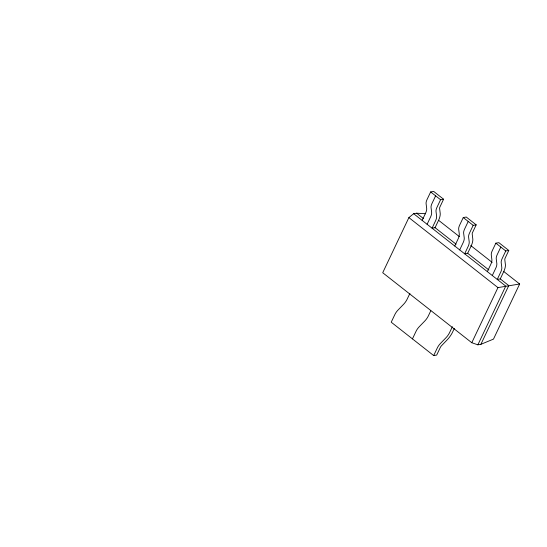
<?xml version="1.0" encoding="UTF-8"?>
<svg xmlns="http://www.w3.org/2000/svg" width="547" height="547" viewBox="0 0 547 547"><rect width="100%" height="100%" fill="white"/><g stroke="black" fill="none" stroke-linecap="round" stroke-linejoin="round"><path stroke-width="0.82" d="M425.662 213.72L416.657 213.207L413.641 213.706L408.882 217.603L382.715 272.727L471.781 342.723L477.873 344.822L480.888 344.316L493.476 339.113L519.65 283.996L503.575 271.367M443.596 199.224L440.581 199.73L436.978 207.32A8.369 3.808 -51.8 0 0 436.021 211.525L436.595 216.106A9.737 4.424 -51.8 0 1 435.474 221.002L432.062 228.188L435.077 227.682L438.81 219.798A14.796 6.728 -51.8 0 0 440.232 213.562L439.603 208.366A3.309 1.504 -51.8 0 1 439.925 206.971L443.596 199.224L433.675 191.429L430.66 191.929L427.057 199.518A8.369 3.808 -51.8 0 0 426.099 203.73L426.674 208.311A9.737 4.424 -51.8 0 1 425.559 213.207L422.147 220.386M435.624 195.826L432.021 203.416A8.369 3.808 -51.8 0 0 431.057 207.628L431.631 212.209A9.737 4.424 -51.8 0 1 430.516 217.104L427.104 224.284M409.908 293.377L407.173 299.127A9.737 4.424 -51.8 0 1 403.44 304.453L398.038 310.033A8.369 3.808 -51.8 0 0 394.825 314.614L391.221 322.204L433.682 355.571L436.691 355.071L440.376 347.324A3.309 1.504 -51.8 0 1 441.443 345.807L447.535 339.482A14.796 6.728 -51.8 0 0 452.301 332.692L454.338 328.426M476.191 224.844L473.176 225.343L469.572 232.933A8.369 3.808 -51.8 0 0 468.615 237.138L469.189 241.719A9.737 4.424 -51.8 0 1 468.068 246.615L464.656 253.801L467.671 253.302L471.405 245.418A14.796 6.728 -51.8 0 0 472.827 239.183L472.198 233.979A3.309 1.504 -51.8 0 1 472.519 232.584L476.191 224.844L466.27 217.043L463.254 217.549L459.651 225.138A8.369 3.808 -51.8 0 0 458.694 229.343L459.268 233.925A9.737 4.424 -51.8 0 1 458.154 238.82L454.742 246.006M412.452 338.887L416.055 331.297A8.369 3.808 -51.8 0 1 419.269 326.716L424.67 321.137A9.737 4.424 -51.8 0 0 428.404 315.81L430.79 310.778M468.218 221.446L464.615 229.036A8.369 3.808 -51.8 0 0 463.651 233.241L464.225 237.822A9.737 4.424 -51.8 0 1 463.111 242.718L459.699 249.904M433.682 355.571L437.285 347.981A8.369 3.808 -51.8 0 1 440.499 343.4L445.894 337.82A9.737 4.424 -51.8 0 0 449.634 332.494L452.362 326.744M508.785 250.458L505.77 250.957L502.167 258.546A8.369 3.808 -51.8 0 0 501.209 262.751L501.784 267.339A9.737 4.424 -51.8 0 1 500.662 272.228L497.25 279.414L500.266 278.915L503.999 271.032A14.796 6.728 -51.8 0 0 505.421 264.796L504.792 259.599A3.309 1.504 -51.8 0 1 505.113 258.205L508.785 250.458L498.864 242.663L495.849 243.162L492.245 250.752A8.369 3.808 -51.8 0 0 491.288 254.957L491.862 259.545A9.737 4.424 -51.8 0 1 490.748 264.433L487.336 271.62M500.813 247.059L497.209 254.649A8.369 3.808 -51.8 0 0 496.245 258.854L496.82 263.442A9.737 4.424 -51.8 0 1 495.705 268.331L492.293 275.517M471.781 342.723L497.955 287.606L519.65 283.996M477.873 344.822L505.756 286.102L413.641 213.706M480.888 344.316L508.772 285.596L500.266 278.915M430.66 191.929L440.581 199.73M463.254 217.549L473.176 225.343M495.849 243.162L505.77 250.957M438.612 220.311L459.377 236.625M470.762 245.576L492.191 262.416M416.657 213.207L423.344 218.465M434.715 227.402L456.123 244.222M467.494 253.158L488.895 269.979M408.882 217.603L497.955 287.606"/></g></svg>
